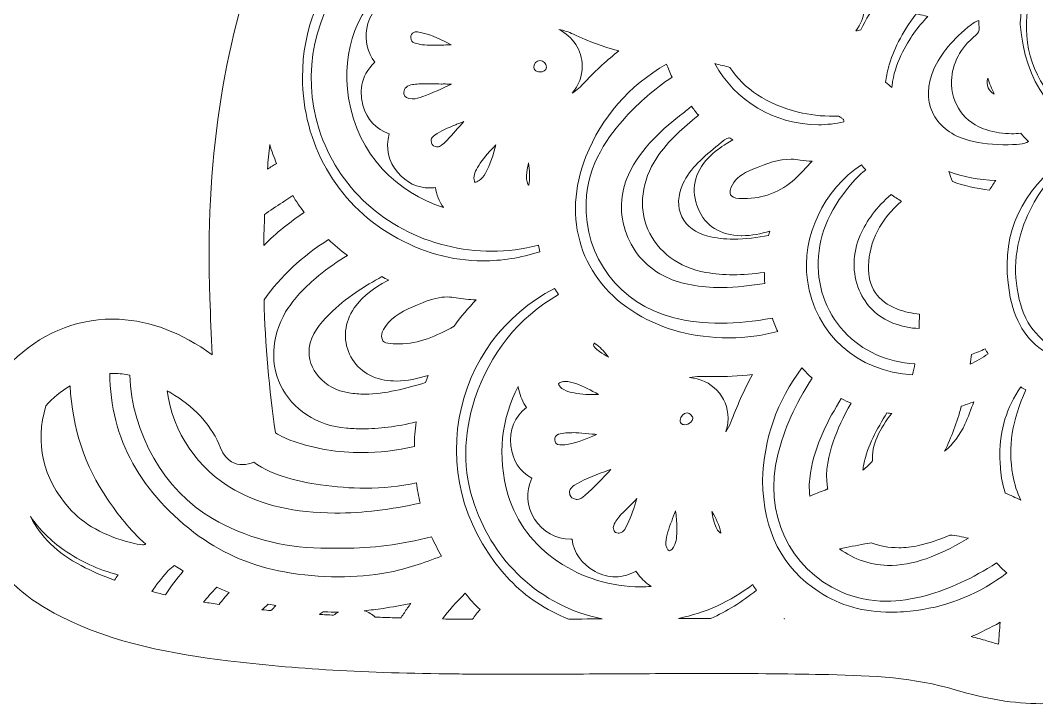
# Model space of a CAD drawing. Extents: x -678 to 5145, y -2063 to -793.
# Drawn here: x 800 to 1618, y -2052 to -1503 of the extents above; entities that cross this region are included whole.
import ezdxf

# ---------------------------------------------------------------- set-up
doc = ezdxf.new("R2010")
doc.units = 0
doc.header["$MEASUREMENT"] = 0
doc.layers.add('Layer 1', color=7, linetype='Continuous')

msp = doc.modelspace()

# ---------------------------------------------------------------- linework, layer by layer
at = {"layer": 'Layer 1', "lineweight": 0}
for points, knots in [([(2230.75, -1447.84), (2207.47, -1415.81), (2187.89, -1380.47), (2168.94, -1346.28), (2168.94, -1346.28), (2163.71, -1336.84), (2163.71, -1336.84), (2135.13, -1285.39), (2098.18, -1250.09), (2050.76, -1228.92), (2014.71, -1212.83), (1976.36, -1201.39), (1936.83, -1194.94), (1935.15, -1194.67), (1934.35, -1194.36), (1934.02, -1194.21), (1933.86, -1193.87), (1933.53, -1192.96), (1933.15, -1190.82), (1926.04, -1152.48), (1915.68, -1111.43), (1901.43, -1065.34), (1873.21, -973.96), (1823.19, -900.34), (1752.79, -846.57), (1731.13, -830.02), (1704.61, -812.19), (1672.13, -805.39), (1667.24, -804.37), (1662.42, -803.86), (1657.77, -803.86), (1630.9, -803.86), (1610.86, -821.26), (1605.47, -849.28), (1601.64, -869.12), (1605.89, -887.45), (1611.75, -904.66), (1584.46, -896.66), (1555.39, -892.56), (1525.18, -892.47), (1525.18, -892.47), (1524.93, -892.47), (1524.93, -892.47), (1491.42, -892.47), (1470.37, -913.57), (1469.96, -947.53), (1469.82, -959.97), (1471.8, -972.25), (1476.07, -985.06), (1489.4, -1025.13), (1512.58, -1061.64), (1546.88, -1096.66), (1604.72, -1155.7), (1669.3, -1206.13), (1738.93, -1246.61), (1730.11, -1254.17), (1720.6, -1263.22), (1711.99, -1273.73), (1694.97, -1251.84), (1673.62, -1232.67), (1648.44, -1216.73), (1594.63, -1182.64), (1532.83, -1163.24), (1459.49, -1157.4), (1442.07, -1156.01), (1425.06, -1155.32), (1408.92, -1155.32), (1347.3, -1155.32), (1292.89, -1165.25), (1242.61, -1185.71), (1124.61, -1233.69), (1041.18, -1319.55), (994.61, -1440.93), (962.8, -1523.86), (949.1, -1617.12), (952.73, -1726.02), (953.22, -1741.18), (953.93, -1755.97), (954.66, -1771.6), (930.01, -1753.82), (905.42, -1744.5), (879.82, -1743.15), (877.94, -1743.04), (876.03, -1743), (874.16, -1743), (813.04, -1743), (760.61, -1794.85), (757.25, -1858.61), (754.36, -1913.68), (779.64, -1955.15), (832.42, -1981.89), (876.2, -2004.08), (923.11, -2012.19), (967.27, -2017.65), (1020.17, -2024.21), (1078.3, -2027.56), (1150.23, -2028.25), (1165.53, -2028.4), (1181.72, -2028.45), (1199.72, -2028.45), (1225.59, -2028.45), (1251.9, -2028.31), (1277.33, -2028.16), (1302.74, -2028.04), (1329.01, -2027.89), (1354.83, -2027.89), (1391.7, -2027.89), (1422.14, -2028.18), (1450.65, -2028.82), (1485.49, -2029.6), (1519.48, -2031.13), (1552.18, -2040.99), (1577.07, -2048.49), (1599.6, -2052.14), (1621.08, -2052.14), (1623.52, -2052.14), (1626, -2052.1), (1628.42, -2052.01), (1650.94, -2051.12), (1668.97, -2042.43), (1679.18, -2027.54), (1689.34, -2012.7), (1690.94, -1992.84), (1683.69, -1971.62), (1679.36, -1958.94), (1672.93, -1947.28), (1664.09, -1936.13), (1667.32, -1934.27), (1670.38, -1932.34), (1673.26, -1930.33), (1677.63, -1938.53), (1682.15, -1946.69), (1686.54, -1954.64), (1691.11, -1962.91), (1695.85, -1971.49), (1700.34, -1979.94), (1708.8, -1995.86), (1721.04, -2008.03), (1736.73, -2016.14), (1774.78, -2035.76), (1814.19, -2045.73), (1853.81, -2045.73), (1865.4, -2045.73), (1877.17, -2044.87), (1888.79, -2043.17), (1899.5, -2041.61), (1910.14, -2039.44), (1920.41, -2037.35), (1934.42, -2034.48), (1948.91, -2031.53), (1963.32, -2030.22), (2005.98, -2026.3), (2033.71, -1995.68), (2035.68, -1950.32), (2037.59, -1906.36), (2013.56, -1873.66), (1971.39, -1862.84), (1956.56, -1859.03), (1941.26, -1857.17), (1924.6, -1857.17), (1914.82, -1857.17), (1904.86, -1857.81), (1894.13, -1859.12), (1893.45, -1859.21), (1892.83, -1859.25), (1892.32, -1859.27), (1892.21, -1858.9), (1892.09, -1858.41), (1891.96, -1857.79), (1890.28, -1849.59), (1889.72, -1841.2), (1889.12, -1832.29), (1888.9, -1828.84), (1888.66, -1825.4), (1888.35, -1821.98), (1888.26, -1820.76), (1888.31, -1820.17), (1888.37, -1819.95), (1888.5, -1819.81), (1888.86, -1819.5), (1889.65, -1819.02), (1912.93, -1805.43), (1931.76, -1785.47), (1947.25, -1757.98), (1964.1, -1728.08), (1979.99, -1695.16), (1998.77, -1651.22), (1999.02, -1650.64), (1999.22, -1650.07), (1999.41, -1649.55), (2012.56, -1647.67), (2024.36, -1643.01), (2035.82, -1638.49), (2042.75, -1635.75), (2049.29, -1633.17), (2055.97, -1631.24), (2067.9, -1627.78), (2080.48, -1626.94), (2093.79, -1626.06), (2096.34, -1625.9), (2098.91, -1625.74), (2101.46, -1625.53), (2120.21, -1624.17), (2147.1, -1619.5), (2165.15, -1595.22), (2165.5, -1595.17), (2165.88, -1595.13), (2166.19, -1595.09), (2166.88, -1595.02), (2167.56, -1594.95), (2168.23, -1594.86), (2186.77, -1592.25), (2202.08, -1583.47), (2213.76, -1568.77), (2226.64, -1552.54), (2235.65, -1534.61), (2240.57, -1515.46), (2247.4, -1488.94), (2244.09, -1466.18), (2230.75, -1447.84)], [0, 0, 0, 0, 1, 1, 1, 2, 2, 2, 3, 3, 3, 4, 4, 4, 5, 5, 5, 6, 6, 6, 7, 7, 7, 8, 8, 8, 9, 9, 9, 10, 10, 10, 11, 11, 11, 12, 12, 12, 13, 13, 13, 14, 14, 14, 15, 15, 15, 16, 16, 16, 17, 17, 17, 18, 18, 18, 19, 19, 19, 20, 20, 20, 21, 21, 21, 22, 22, 22, 23, 23, 23, 24, 24, 24, 25, 25, 25, 26, 26, 26, 27, 27, 27, 28, 28, 28, 29, 29, 29, 30, 30, 30, 31, 31, 31, 32, 32, 32, 33, 33, 33, 34, 34, 34, 35, 35, 35, 36, 36, 36, 37, 37, 37, 38, 38, 38, 39, 39, 39, 40, 40, 40, 41, 41, 41, 42, 42, 42, 43, 43, 43, 44, 44, 44, 45, 45, 45, 46, 46, 46, 47, 47, 47, 48, 48, 48, 49, 49, 49, 50, 50, 50, 51, 51, 51, 52, 52, 52, 53, 53, 53, 54, 54, 54, 55, 55, 55, 56, 56, 56, 57, 57, 57, 58, 58, 58, 59, 59, 59, 60, 60, 60, 61, 61, 61, 62, 62, 62, 63, 63, 63, 64, 64, 64, 65, 65, 65, 66, 66, 66, 67, 67, 67, 68, 68, 68, 69, 69, 69, 70, 70, 70, 71, 71, 71, 72, 72, 72, 73, 73, 73, 73]), ([(1160.94, -1402.55), (1161.25, -1404.34), (1161.58, -1406.23), (1161.99, -1408.16), (1124.96, -1413.04), (1093.57, -1430.11), (1068.59, -1458.97), (1036.62, -1495.92), (1026.18, -1545.07), (1040.63, -1590.45), (1055.44, -1636.92), (1093.61, -1671.84), (1142.74, -1683.9), (1154.98, -1686.91), (1167.31, -1688.44), (1179.36, -1688.44), (1192, -1688.44), (1204.64, -1686.76), (1217.01, -1683.43), (1217.34, -1685.29), (1217.72, -1687.11), (1218.16, -1688.93), (1202.64, -1693.74), (1187.26, -1696.18), (1172.4, -1696.18), (1147.35, -1696.18), (1122.79, -1689.26), (1099.42, -1675.58), (1054.31, -1649.22), (1027.33, -1601.76), (1027.24, -1548.62), (1027.11, -1471.81), (1084.52, -1409.16), (1160.94, -1402.55)], [0, 0, 0, 0, 1, 1, 1, 2, 2, 2, 3, 3, 3, 4, 4, 4, 5, 5, 5, 6, 6, 6, 7, 7, 7, 8, 8, 8, 9, 9, 9, 10, 10, 10, 11, 11, 11, 11]), ([(1708.89, -1608.9), (1697.56, -1608.9), (1685.73, -1606.39), (1673.77, -1601.45), (1630.63, -1583.58), (1607.98, -1552.45), (1604.52, -1506.23), (1604.43, -1505.02), (1604.57, -1503.39), (1604.74, -1501.65), (1604.85, -1500.54), (1604.94, -1499.41), (1605.01, -1498.16), (1605.96, -1476.06), (1611.52, -1457.9), (1621.97, -1442.59), (1636.33, -1421.62), (1653.64, -1409.42), (1674.82, -1405.36), (1675.13, -1406.58), (1675.48, -1407.72), (1675.79, -1408.76), (1675.79, -1408.76), (1686.26, -1405.68), (1686.26, -1405.68), (1686.26, -1405.68), (1675.84, -1408.96), (1675.84, -1408.96), (1676.08, -1409.8), (1676.33, -1410.66), (1676.57, -1411.48), (1675.71, -1411.88), (1674.84, -1412.26), (1674.24, -1412.53), (1653.76, -1421.73), (1637.08, -1436.54), (1624.63, -1456.6), (1607.89, -1483.58), (1604.76, -1514.57), (1616.03, -1541.62), (1627.31, -1568.64), (1651.72, -1588.26), (1683.02, -1595.42), (1691.95, -1597.46), (1700.89, -1598.5), (1709.62, -1598.5), (1723.65, -1598.5), (1737.44, -1595.84), (1750.68, -1590.57), (1751.43, -1592.14), (1752.3, -1593.74), (1753.36, -1595.29), (1739.11, -1604.33), (1724.17, -1608.9), (1708.89, -1608.9)], [0, 0, 0, 0, 1, 1, 1, 2, 2, 2, 3, 3, 3, 4, 4, 4, 5, 5, 5, 6, 6, 6, 7, 7, 7, 8, 8, 8, 9, 9, 9, 10, 10, 10, 11, 11, 11, 12, 12, 12, 13, 13, 13, 14, 14, 14, 15, 15, 15, 16, 16, 16, 17, 17, 17, 18, 18, 18, 18]), ([(1102.84, -1478.7), (1102.99, -1479.92), (1103.24, -1481.12), (1103.55, -1482.23), (1102.33, -1482.49), (1101.07, -1482.87), (1099.82, -1483.4), (1088.78, -1488.17), (1080.94, -1497.9), (1078.87, -1509.45), (1077.16, -1518.96), (1079.56, -1528.67), (1085.37, -1536.4), (1073.04, -1548.2), (1073.18, -1561.66), (1076.1, -1571.79), (1079.21, -1582.63), (1086.21, -1590.12), (1096.98, -1594.16), (1093.95, -1605.68), (1096.27, -1616.08), (1103.95, -1625.21), (1110.84, -1633.4), (1119.47, -1637.54), (1129.64, -1637.54), (1131.1, -1637.54), (1132.59, -1637.47), (1134.12, -1637.29), (1135.12, -1642.6), (1136.98, -1648.31), (1140.52, -1653.37), (1103.94, -1641.18), (1071.49, -1611.47), (1064.37, -1565.38), (1058.26, -1525.96), (1071, -1493.11), (1103.22, -1465.2), (1102.39, -1469.41), (1102.24, -1473.95), (1102.84, -1478.7)], [0, 0, 0, 0, 1, 1, 1, 2, 2, 2, 3, 3, 3, 4, 4, 4, 5, 5, 5, 6, 6, 6, 7, 7, 7, 8, 8, 8, 9, 9, 9, 10, 10, 10, 11, 11, 11, 12, 12, 12, 13, 13, 13, 13]), ([(1464.37, -1469.37), (1465.41, -1469.15), (1466.45, -1468.94), (1467.51, -1468.74), (1475.17, -1475.51), (1483.32, -1481.23), (1491.81, -1485.84), (1485.29, -1494.04), (1480.17, -1502.16), (1476.27, -1510.44), (1474.92, -1510.76), (1473.57, -1511.05), (1472.21, -1511.33), (1476.25, -1506.26), (1478.75, -1499.96), (1478.75, -1493.33), (1478.65, -1482.82), (1473.17, -1474.13), (1464.37, -1469.37)], [0, 0, 0, 0, 1, 1, 1, 2, 2, 2, 3, 3, 3, 4, 4, 4, 5, 5, 5, 6, 6, 6, 6]), ([(1496.07, -1552.55), (1496.62, -1548.56), (1497.44, -1544.48), (1498.55, -1540.4), (1502.23, -1526.83), (1509.1, -1513.53), (1520.68, -1497.52), (1521.19, -1497.63), (1521.7, -1497.76), (1522.21, -1497.87), (1524.82, -1498.47), (1527.44, -1499.07), (1530.1, -1499.65), (1526.17, -1503.8), (1522.34, -1508.21), (1518.92, -1513.17), (1512.36, -1522.64), (1503.41, -1537.32), (1501.39, -1555.45), (1501.34, -1555.92), (1501.28, -1556.4), (1501.24, -1556.87), (1499.55, -1555.41), (1497.84, -1553.98), (1496.07, -1552.55)], [0, 0, 0, 0, 1, 1, 1, 2, 2, 2, 3, 3, 3, 4, 4, 4, 5, 5, 5, 6, 6, 6, 7, 7, 7, 8, 8, 8, 8]), ([(1560.14, -1598.39), (1547.7, -1594.44), (1538.34, -1586.71), (1533.78, -1576.69), (1529.24, -1566.69), (1529.61, -1554.61), (1534.78, -1542.7), (1540.5, -1529.6), (1550.16, -1517.94), (1565.19, -1506.03), (1566.96, -1504.62), (1568.85, -1503.66), (1571.11, -1502.91), (1571.15, -1504.13), (1571.22, -1505.32), (1571.29, -1506.46), (1571.29, -1506.46), (1571.38, -1508.07), (1571.38, -1508.07), (1571.56, -1511.66), (1570.85, -1512.91), (1568.76, -1514.66), (1556.23, -1525.08), (1549.65, -1537.38), (1549.19, -1551.21), (1548.57, -1569.9), (1559.69, -1585.47), (1577.5, -1590.87), (1584.24, -1592.93), (1591, -1593.95), (1597.56, -1593.95), (1600, -1593.95), (1602.44, -1593.82), (1604.85, -1593.53), (1606.8, -1595.82), (1608.91, -1598.06), (1611.21, -1600.27), (1607.25, -1602.31), (1602.75, -1602.71), (1590.55, -1602.84), (1578.67, -1602.63), (1569, -1601.21), (1560.14, -1598.39)], [0, 0, 0, 0, 1, 1, 1, 2, 2, 2, 3, 3, 3, 4, 4, 4, 5, 5, 5, 6, 6, 6, 7, 7, 7, 8, 8, 8, 9, 9, 9, 10, 10, 10, 11, 11, 11, 12, 12, 12, 13, 13, 13, 14, 14, 14, 14]), ([(1114.41, -1516.39), (1114.37, -1514.75), (1114.54, -1513.59), (1117.34, -1512.26), (1117.54, -1512.15), (1117.87, -1512.04), (1118.6, -1512.04), (1119.88, -1512.04), (1121.61, -1512.4), (1123.28, -1512.79), (1131.5, -1514.68), (1139.15, -1518.29), (1146.86, -1522.53), (1146.86, -1522.53), (1145.8, -1522.53), (1145.8, -1522.53), (1143.58, -1522.57), (1141.35, -1522.62), (1139.13, -1522.7), (1136.73, -1522.77), (1134.32, -1522.86), (1131.92, -1522.86), (1125.49, -1522.86), (1121.08, -1522.24), (1117.16, -1520.82), (1115.52, -1520.22), (1114.5, -1519.69), (1114.41, -1516.39)], [0, 0, 0, 0, 1, 1, 1, 2, 2, 2, 3, 3, 3, 4, 4, 4, 5, 5, 5, 6, 6, 6, 7, 7, 7, 8, 8, 8, 9, 9, 9, 9]), ([(1233.48, -1510.14), (1237.43, -1510.89), (1241.3, -1512.15), (1245.07, -1513.91), (1257.71, -1519.87), (1269.83, -1524.35), (1281.7, -1527.43), (1272.5, -1534.37), (1263.5, -1542.61), (1254.5, -1552.3), (1251.13, -1555.92), (1247.73, -1558.95), (1244.23, -1561.41), (1249.38, -1555.23), (1252.28, -1547.44), (1252.21, -1539.58), (1252.12, -1526.74), (1244.48, -1515.63), (1233.48, -1510.14)], [0, 0, 0, 0, 1, 1, 1, 2, 2, 2, 3, 3, 3, 4, 4, 4, 5, 5, 5, 6, 6, 6, 6]), ([(1223.42, -1540.44), (1223.41, -1543.3), (1220.67, -1544.3), (1218.18, -1544.3), (1216.59, -1544.28), (1215.06, -1543.65), (1214.06, -1542.61), (1213.73, -1542.24), (1213.15, -1541.51), (1213.17, -1540.68), (1213.26, -1537.51), (1215.34, -1535.21), (1218.09, -1535.21), (1218.09, -1535.21), (1218.2, -1535.21), (1218.2, -1535.21), (1221.33, -1535.27), (1223.44, -1537.38), (1223.42, -1540.44)], [0, 0, 0, 0, 1, 1, 1, 2, 2, 2, 3, 3, 3, 4, 4, 4, 5, 5, 5, 6, 6, 6, 6]), ([(1370.81, -1758.05), (1370.81, -1758.05), (1370.04, -1758.05), (1370.04, -1758.05), (1341.68, -1757.89), (1317.48, -1751.56), (1296.1, -1738.74), (1251.33, -1711.9), (1235.28, -1662.24), (1255.2, -1612.25), (1267.82, -1580.57), (1289.61, -1555.58), (1320, -1537.91), (1321.18, -1541.46), (1322.69, -1544.96), (1324.55, -1548.4), (1310.36, -1558.06), (1297.84, -1568.84), (1287.26, -1580.46), (1274.09, -1594.95), (1256.47, -1617.83), (1255.31, -1649.18), (1253.68, -1692.99), (1282.38, -1731.03), (1325.08, -1741.71), (1337.38, -1744.79), (1350.44, -1746.35), (1363.9, -1746.35), (1376.85, -1746.35), (1390.34, -1744.97), (1405.13, -1742.15), (1406.2, -1745.88), (1407.71, -1749.47), (1409.41, -1752.89), (1396.66, -1756.32), (1383.7, -1758.05), (1370.81, -1758.05)], [0, 0, 0, 0, 1, 1, 1, 2, 2, 2, 3, 3, 3, 4, 4, 4, 5, 5, 5, 6, 6, 6, 7, 7, 7, 8, 8, 8, 9, 9, 9, 10, 10, 10, 11, 11, 11, 12, 12, 12, 12]), ([(1455.15, -1579.9), (1456.16, -1579.9), (1457.16, -1579.88), (1458.18, -1579.86), (1458.18, -1579.86), (1458.61, -1579.86), (1458.61, -1579.86), (1459.29, -1580.32), (1459.94, -1580.79), (1460.6, -1581.27), (1461.22, -1581.7), (1461.82, -1582.14), (1462.42, -1582.58), (1462.48, -1583.21), (1462.55, -1583.85), (1462.66, -1584.51), (1455.86, -1585.97), (1448.96, -1586.71), (1442.09, -1586.71), (1406.91, -1586.71), (1374.98, -1567.24), (1358.87, -1537.62), (1363.01, -1538.56), (1367.05, -1539.57), (1371.02, -1540.6), (1382.23, -1558.07), (1400.66, -1570.15), (1425.91, -1576.53), (1435, -1578.82), (1444.3, -1579.9), (1455.15, -1579.9)], [0, 0, 0, 0, 1, 1, 1, 2, 2, 2, 3, 3, 3, 4, 4, 4, 5, 5, 5, 6, 6, 6, 7, 7, 7, 8, 8, 8, 9, 9, 9, 10, 10, 10, 10]), ([(1578.29, -1549.17), (1579.82, -1553.65), (1581.58, -1558), (1583.59, -1562.19), (1581.35, -1560.86), (1579.69, -1559.06), (1578.74, -1556.96), (1577.69, -1554.61), (1577.54, -1551.95), (1578.29, -1549.17)], [0, 0, 0, 0, 1, 1, 1, 2, 2, 2, 3, 3, 3, 3]), ([(1114.47, -1554.72), (1117.47, -1554.05), (1120.86, -1553.74), (1125.47, -1553.74), (1127.56, -1553.74), (1129.66, -1553.81), (1131.77, -1553.87), (1134.1, -1553.92), (1136.44, -1553.98), (1138.77, -1553.98), (1139.92, -1553.98), (1141.06, -1553.98), (1142.19, -1553.94), (1143.78, -1554.03), (1145.36, -1554.12), (1146.97, -1554.21), (1139.28, -1557.82), (1131.75, -1561.19), (1123.97, -1564.12), (1120.95, -1565.25), (1118.51, -1565.84), (1116.23, -1565.94), (1115.98, -1565.96), (1115.7, -1565.96), (1115.45, -1565.96), (1111.48, -1565.96), (1109.24, -1564.61), (1108.84, -1561.96), (1108.27, -1558.38), (1110.44, -1555.62), (1114.47, -1554.72)], [0, 0, 0, 0, 1, 1, 1, 2, 2, 2, 3, 3, 3, 4, 4, 4, 5, 5, 5, 6, 6, 6, 7, 7, 7, 8, 8, 8, 9, 9, 9, 10, 10, 10, 10]), ([(1344.92, -1579.81), (1333.99, -1588.43), (1321.53, -1599.14), (1312.13, -1613.35), (1299.88, -1631.8), (1297.32, -1652.77), (1305.08, -1670.88), (1312.82, -1688.97), (1329.78, -1701.58), (1351.59, -1705.46), (1358.65, -1706.71), (1365.89, -1707.31), (1373.67, -1707.31), (1381.3, -1707.31), (1389.52, -1706.71), (1398.7, -1705.46), (1398.72, -1708.28), (1398.79, -1711.25), (1399.02, -1714.29), (1388.22, -1715.99), (1376.22, -1717.57), (1364.48, -1717.59), (1346.32, -1717.55), (1332.17, -1714.95), (1319.96, -1709.35), (1304.95, -1702.47), (1293.47, -1690.06), (1287.68, -1674.39), (1281.9, -1658.78), (1282.5, -1641.95), (1289.41, -1627.01), (1299.54, -1605.04), (1317.39, -1589.57), (1333.51, -1577.33), (1334.95, -1576.24), (1336.3, -1575.07), (1337.59, -1573.96), (1338.32, -1573.34), (1339.27, -1572.52), (1340.18, -1571.79), (1341.53, -1573.91), (1343.21, -1576.47), (1345.56, -1578.68), (1345.68, -1578.81), (1345.83, -1578.92), (1345.96, -1579.04), (1345.61, -1579.3), (1345.26, -1579.55), (1344.92, -1579.81)], [0, 0, 0, 0, 1, 1, 1, 2, 2, 2, 3, 3, 3, 4, 4, 4, 5, 5, 5, 6, 6, 6, 7, 7, 7, 8, 8, 8, 9, 9, 9, 10, 10, 10, 11, 11, 11, 12, 12, 12, 13, 13, 13, 14, 14, 14, 15, 15, 15, 16, 16, 16, 16]), ([(1135.78, -1604.49), (1135.27, -1604.49), (1134.69, -1604.38), (1134.05, -1604.2), (1131.72, -1603.51), (1130.68, -1602.63), (1130.72, -1599.19), (1130.72, -1598.99), (1130.72, -1598.81), (1130.7, -1598.63), (1130.66, -1597.68), (1132.23, -1596.17), (1133.7, -1595.06), (1138.4, -1591.52), (1144.25, -1589.17), (1150.43, -1586.69), (1150.43, -1586.69), (1155.14, -1584.8), (1156.93, -1584.09), (1152.59, -1589.17), (1148.13, -1594.29), (1143.61, -1599.14), (1140.17, -1602.84), (1137.75, -1604.49), (1135.78, -1604.49)], [0, 0, 0, 0, 1, 1, 1, 2, 2, 2, 3, 3, 3, 4, 4, 4, 5, 5, 5, 6, 6, 6, 7, 7, 7, 8, 8, 8, 8]), ([(1361.75, -1602.82), (1361.75, -1602.82), (1364.25, -1600.76), (1364.25, -1600.76), (1368, -1597.66), (1369.59, -1597.32), (1370.1, -1597.32), (1370.37, -1597.32), (1371.37, -1597.44), (1373.43, -1598.94), (1371.55, -1599.92), (1369.69, -1600.96), (1367.85, -1602.12), (1363.79, -1604.69), (1358.49, -1608.3), (1353.7, -1613.29), (1342.28, -1625.19), (1339.33, -1639.65), (1345.36, -1654.01), (1351.24, -1668.02), (1363.52, -1675.8), (1379.97, -1675.91), (1379.97, -1675.91), (1380.44, -1675.91), (1380.44, -1675.91), (1388.59, -1675.91), (1396.15, -1674.38), (1403.11, -1672.21), (1402.74, -1673.41), (1402.4, -1674.63), (1402.09, -1675.83), (1393.34, -1677.31), (1383.5, -1678.66), (1373.81, -1678.66), (1366.4, -1678.66), (1359.67, -1677.89), (1353.28, -1676.33), (1343.48, -1673.94), (1336.05, -1668.38), (1332.33, -1660.69), (1328.58, -1652.9), (1328.89, -1643.48), (1333.19, -1634.17), (1339.09, -1621.44), (1350.09, -1612.38), (1361.75, -1602.82)], [0, 0, 0, 0, 1, 1, 1, 2, 2, 2, 3, 3, 3, 4, 4, 4, 5, 5, 5, 6, 6, 6, 7, 7, 7, 8, 8, 8, 9, 9, 9, 10, 10, 10, 11, 11, 11, 12, 12, 12, 13, 13, 13, 14, 14, 14, 15, 15, 15, 15]), ([(1000.97, -1602.71), (1002.46, -1607.95), (1004.3, -1613), (1006.45, -1617.79), (1003.96, -1619.32), (1001.48, -1620.85), (999.04, -1622.42), (999.6, -1615.82), (1000.24, -1609.25), (1000.97, -1602.71)], [0, 0, 0, 0, 1, 1, 1, 2, 2, 2, 3, 3, 3, 3]), ([(1170.12, -1617.74), (1173.76, -1612.45), (1178.12, -1607.68), (1182.84, -1602.98), (1180.8, -1610.96), (1178.28, -1618.56), (1174.44, -1625.55), (1172.91, -1628.36), (1171.23, -1630.31), (1169.34, -1631.53), (1167.77, -1632.51), (1166.64, -1632.88), (1166.09, -1632.88), (1166.02, -1632.88), (1165.91, -1632.88), (1165.77, -1632.84), (1165.71, -1632.77), (1165.27, -1632.07), (1165.02, -1629.45), (1165.29, -1625.97), (1166.8, -1622.53), (1170.12, -1617.74)], [0, 0, 0, 0, 1, 1, 1, 2, 2, 2, 3, 3, 3, 4, 4, 4, 5, 5, 5, 6, 6, 6, 7, 7, 7, 7]), ([(1209.89, -1626.08), (1209.87, -1626.76), (1209.87, -1627.39), (1209.85, -1628.03), (1209.8, -1631.02), (1209.76, -1633.19), (1209.32, -1634.68), (1209.25, -1634.95), (1209.16, -1635.19), (1209.09, -1635.39), (1208.94, -1635.21), (1208.76, -1634.92), (1208.52, -1634.5), (1207.32, -1632.24), (1207.07, -1629.32), (1207.67, -1624.77), (1207.99, -1622.29), (1208.47, -1619.83), (1209.03, -1617.39), (1209.45, -1620.36), (1209.76, -1623.26), (1209.89, -1626.08)], [0, 0, 0, 0, 1, 1, 1, 2, 2, 2, 3, 3, 3, 4, 4, 4, 5, 5, 5, 6, 6, 6, 7, 7, 7, 7]), ([(1382.25, -1646.1), (1380.9, -1646.1), (1379.51, -1646.07), (1378.15, -1645.97), (1374.83, -1645.77), (1372.35, -1644.74), (1371.52, -1643.19), (1370.55, -1641.42), (1371.12, -1638.25), (1373.01, -1634.92), (1375.89, -1629.82), (1380.81, -1626.06), (1389.44, -1622.42), (1400.72, -1617.66), (1410.27, -1614.49), (1420.3, -1614.49), (1422.73, -1614.49), (1425.17, -1614.7), (1427.55, -1615.08), (1430.58, -1615.57), (1433.75, -1615.88), (1437.12, -1616.04), (1432.42, -1621.14), (1427.95, -1625.95), (1423.2, -1630.36), (1412.09, -1640.66), (1397.93, -1646.1), (1382.25, -1646.1)], [0, 0, 0, 0, 1, 1, 1, 2, 2, 2, 3, 3, 3, 4, 4, 4, 5, 5, 5, 6, 6, 6, 7, 7, 7, 8, 8, 8, 9, 9, 9, 9]), ([(1476.89, -1618.99), (1477.94, -1620.52), (1479.11, -1621.84), (1480.24, -1623), (1478.65, -1624.22), (1476.91, -1625.59), (1475.3, -1627.23), (1454.84, -1648.02), (1444.04, -1669.38), (1442.24, -1692.5), (1440.47, -1715.24), (1447.76, -1736.7), (1462.77, -1752.93), (1477.34, -1768.69), (1497.44, -1777.8), (1519.72, -1778.85), (1519.17, -1781.82), (1518.59, -1784.76), (1517.95, -1787.69), (1473.35, -1785.27), (1439.63, -1755.3), (1433.26, -1711.63), (1428.21, -1677.13), (1446.77, -1638.34), (1476.89, -1618.99)], [0, 0, 0, 0, 1, 1, 1, 2, 2, 2, 3, 3, 3, 4, 4, 4, 5, 5, 5, 6, 6, 6, 7, 7, 7, 8, 8, 8, 8]), ([(1549.98, -1632.38), (1549.01, -1629.69), (1548.01, -1627.01), (1546.95, -1624.31), (1558.5, -1628.7), (1570.95, -1631.05), (1584.72, -1631.47), (1583.08, -1633.97), (1581.4, -1636.54), (1579.78, -1639.27), (1568.85, -1637.94), (1559.03, -1635.68), (1549.98, -1632.38)], [0, 0, 0, 0, 1, 1, 1, 2, 2, 2, 3, 3, 3, 4, 4, 4, 4]), ([(1672.13, -1782.1), (1654.51, -1782.1), (1638.31, -1777.85), (1625.29, -1769.82), (1609.07, -1759.85), (1599.4, -1744.08), (1595.7, -1721.6), (1588.76, -1679.5), (1601.48, -1645.87), (1634.58, -1618.81), (1635.31, -1619.34), (1636.07, -1619.85), (1636.82, -1620.32), (1624.36, -1634.02), (1615.27, -1647.89), (1609.15, -1662.5), (1599.66, -1685.16), (1598.2, -1708.35), (1604.85, -1731.43), (1610.68, -1751.71), (1624.36, -1765.41), (1644.44, -1771.09), (1654.13, -1773.83), (1663.86, -1775.23), (1673.36, -1775.23), (1697.01, -1775.23), (1720.38, -1766.61), (1742.83, -1749.6), (1744.76, -1748.14), (1746.65, -1746.63), (1748.53, -1745.1), (1749.26, -1746.63), (1750.01, -1748.14), (1750.74, -1749.62), (1750.74, -1749.63), (1750.75, -1749.63), (1750.75, -1749.65), (1732.44, -1769.53), (1702.37, -1782.1), (1672.13, -1782.1)], [0, 0, 0, 0, 1, 1, 1, 2, 2, 2, 3, 3, 3, 4, 4, 4, 5, 5, 5, 6, 6, 6, 7, 7, 7, 8, 8, 8, 9, 9, 9, 10, 10, 10, 11, 11, 11, 12, 12, 12, 13, 13, 13, 13]), ([(1500.53, -1642.77), (1503.16, -1644.64), (1505.94, -1646.48), (1508.95, -1648.29), (1492.06, -1662.83), (1483.14, -1680.26), (1482.41, -1700.14), (1481.79, -1717.06), (1489.62, -1728.76), (1505.69, -1734.88), (1511.52, -1737.1), (1517.48, -1738.48), (1523.45, -1739.03), (1523.4, -1742.89), (1523.27, -1746.74), (1523.05, -1750.54), (1515.87, -1750.31), (1509, -1748.87), (1502.1, -1746.19), (1489.73, -1741.36), (1480.09, -1731.96), (1474.96, -1719.7), (1469.18, -1705.95), (1469.49, -1690.24), (1475.81, -1675.52), (1480.82, -1663.83), (1488.95, -1653.08), (1500.53, -1642.77)], [0, 0, 0, 0, 1, 1, 1, 2, 2, 2, 3, 3, 3, 4, 4, 4, 5, 5, 5, 6, 6, 6, 7, 7, 7, 8, 8, 8, 9, 9, 9, 9]), ([(996.8, -1658.91), (997.29, -1658.55), (997.78, -1658.18), (998.27, -1657.83), (1002.94, -1654.41), (1007.82, -1651.26), (1012.97, -1647.92), (1015.09, -1646.56), (1017.26, -1645.15), (1019.42, -1643.72), (1022.06, -1648.23), (1025.14, -1652.75), (1028.71, -1657.32), (1017.04, -1664.83), (1006.22, -1673.59), (996.07, -1683.79), (996.21, -1675.51), (996.45, -1667.2), (996.8, -1658.91)], [0, 0, 0, 0, 1, 1, 1, 2, 2, 2, 3, 3, 3, 4, 4, 4, 5, 5, 5, 6, 6, 6, 6]), ([(1009.62, -1796.03), (1018.95, -1815.67), (1038.73, -1828.61), (1062.51, -1830.65), (1066.66, -1831.01), (1070.91, -1831.18), (1075.17, -1831.18), (1088.81, -1831.18), (1102.84, -1829.43), (1118.69, -1825.69), (1117.71, -1832.29), (1117.22, -1838.9), (1117.2, -1845.46), (1102.91, -1848.7), (1088.72, -1850.34), (1074.95, -1850.34), (1056.1, -1850.34), (1037.5, -1847.24), (1019.7, -1841.16), (1014.69, -1839.45), (1009.91, -1837.17), (1005.49, -1834.35), (1000.37, -1799.66), (997.29, -1763.77), (996.29, -1727.52), (1009.71, -1708.48), (1027.15, -1692.19), (1048.19, -1679.06), (1052.65, -1683.32), (1057.61, -1687.49), (1063.35, -1691.79), (1055.29, -1696.8), (1047.61, -1701.99), (1040.3, -1708.02), (1029.44, -1716.99), (1021.97, -1724.86), (1016.07, -1733.53), (1002.74, -1753.13), (1000.33, -1776.5), (1009.62, -1796.03)], [0, 0, 0, 0, 1, 1, 1, 2, 2, 2, 3, 3, 3, 4, 4, 4, 5, 5, 5, 6, 6, 6, 7, 7, 7, 8, 8, 8, 9, 9, 9, 10, 10, 10, 11, 11, 11, 12, 12, 12, 13, 13, 13, 13]), ([(1077.39, -1803.28), (1072.95, -1803.28), (1068.74, -1802.96), (1064.53, -1802.3), (1044.75, -1799.19), (1030.77, -1783.3), (1032.7, -1766.14), (1033.94, -1755.17), (1041.21, -1746.59), (1048.86, -1738.98), (1062.11, -1725.79), (1078.18, -1716), (1090.98, -1708.86), (1092.8, -1709.77), (1094.64, -1710.67), (1096.54, -1711.52), (1096.14, -1711.72), (1095.74, -1711.94), (1095.34, -1712.14), (1084.44, -1717.9), (1076.52, -1724.2), (1070.41, -1731.96), (1061.76, -1742.95), (1059.43, -1756.81), (1064.17, -1769.05), (1068.83, -1781.13), (1079.72, -1789.71), (1093.26, -1791.99), (1096.36, -1792.5), (1099.56, -1792.77), (1102.77, -1792.77), (1111.71, -1792.77), (1120.06, -1790.82), (1128.33, -1788.24), (1127.56, -1790.17), (1126.83, -1792.12), (1126.14, -1794.07), (1110.26, -1798.73), (1093.86, -1803.28), (1077.39, -1803.28)], [0, 0, 0, 0, 1, 1, 1, 2, 2, 2, 3, 3, 3, 4, 4, 4, 5, 5, 5, 6, 6, 6, 7, 7, 7, 8, 8, 8, 9, 9, 9, 10, 10, 10, 11, 11, 11, 12, 12, 12, 13, 13, 13, 13]), ([(1241.37, -1984.17), (1222.97, -1976.99), (1206.97, -1966.35), (1193.84, -1952.52), (1159.74, -1916.65), (1144.98, -1869.2), (1153.3, -1822.29), (1161.32, -1777.2), (1189.19, -1739.45), (1229.98, -1718.28), (1230.89, -1719.9), (1231.95, -1721.52), (1233.15, -1723.18), (1200.63, -1742.22), (1178.04, -1770.36), (1165.97, -1806.91), (1156.18, -1836.51), (1156.06, -1865.28), (1165.6, -1892.42), (1173.71, -1915.45), (1186.24, -1934.94), (1202.86, -1950.34), (1221.49, -1967.63), (1243.41, -1978.87), (1268.24, -1983.95), (1265.56, -1983.97), (1247.69, -1984.11), (1241.37, -1984.17)], [0, 0, 0, 0, 1, 1, 1, 2, 2, 2, 3, 3, 3, 4, 4, 4, 5, 5, 5, 6, 6, 6, 7, 7, 7, 8, 8, 8, 9, 9, 9, 9]), ([(1105.14, -1762.99), (1104.5, -1762.99), (1103.86, -1762.99), (1103.22, -1762.95), (1094.33, -1762.64), (1092.44, -1761.69), (1091.57, -1759.69), (1090.76, -1757.89), (1089.11, -1754.1), (1096.14, -1746.06), (1102.95, -1738.28), (1113.1, -1734.15), (1123.85, -1729.78), (1131.64, -1726.61), (1137.78, -1725.2), (1143.76, -1725.2), (1146.15, -1725.2), (1148.44, -1725.42), (1150.81, -1725.88), (1155.89, -1726.88), (1161.19, -1727.39), (1166.95, -1727.44), (1160.54, -1733.98), (1154.56, -1741.11), (1149.1, -1748.76), (1134.89, -1756.34), (1120.8, -1762.99), (1105.14, -1762.99)], [0, 0, 0, 0, 1, 1, 1, 2, 2, 2, 3, 3, 3, 4, 4, 4, 5, 5, 5, 6, 6, 6, 7, 7, 7, 8, 8, 8, 9, 9, 9, 9]), ([(1261.37, -1763.61), (1261.46, -1762.91), (1261.61, -1762.5), (1261.75, -1762.22), (1262.01, -1762.35), (1262.32, -1762.53), (1262.72, -1762.77), (1266.38, -1765.06), (1269.5, -1768.71), (1272.32, -1772.31), (1272.69, -1772.77), (1273.03, -1773.23), (1273.38, -1773.68), (1270.94, -1772.19), (1268.53, -1770.66), (1266.16, -1769.05), (1262.39, -1766.5), (1261.57, -1764.95), (1261.37, -1763.61)], [0, 0, 0, 0, 1, 1, 1, 2, 2, 2, 3, 3, 3, 4, 4, 4, 5, 5, 5, 6, 6, 6, 6]), ([(1564.1, -1779.24), (1564.5, -1776.63), (1564.86, -1774.03), (1565.21, -1771.42), (1568.94, -1770.07), (1572.62, -1768.54), (1576.23, -1766.85), (1577.03, -1768.25), (1577.85, -1769.58), (1578.63, -1770.84), (1573.97, -1774.1), (1569.11, -1776.91), (1564.1, -1779.24)], [0, 0, 0, 0, 1, 1, 1, 2, 2, 2, 3, 3, 3, 4, 4, 4, 4]), ([(1095.97, -1946.62), (1082.89, -1948.99), (1069.43, -1950.19), (1055.95, -1950.19), (1041.81, -1950.19), (1027.26, -1948.88), (1012.72, -1946.26), (987.27, -1941.67), (964.24, -1932.03), (944.26, -1917.62), (897.38, -1883.79), (872.61, -1838.72), (872.24, -1786.82), (873.5, -1786.74), (874.78, -1786.69), (876.03, -1786.69), (880.11, -1786.69), (884.25, -1787.14), (888.47, -1788.04), (889.68, -1834.53), (916.11, -1881), (954.9, -1903.37), (981.11, -1918.49), (1010.42, -1926.49), (1042, -1927.15), (1043.63, -1927.18), (1045.27, -1927.18), (1046.91, -1927.18), (1048.28, -1927.18), (1053.58, -1927.16), (1054.87, -1927.16), (1056.55, -1927.18), (1058.25, -1927.2), (1059.92, -1927.2), (1083.04, -1927.2), (1106.36, -1924.21), (1131.1, -1918.09), (1133.52, -1923.43), (1136.27, -1928.51), (1139, -1933.47), (1124.58, -1938.99), (1110.64, -1943.96), (1095.97, -1946.62)], [0, 0, 0, 0, 1, 1, 1, 2, 2, 2, 3, 3, 3, 4, 4, 4, 5, 5, 5, 6, 6, 6, 7, 7, 7, 8, 8, 8, 9, 9, 9, 10, 10, 10, 11, 11, 11, 12, 12, 12, 13, 13, 13, 14, 14, 14, 14]), ([(1338.38, -1790), (1341.24, -1789.4), (1344.1, -1789.06), (1346.94, -1789.06), (1346.94, -1789.06), (1347.72, -1789.07), (1347.72, -1789.07), (1351.22, -1789.13), (1354.74, -1789.18), (1358.24, -1789.18), (1367.2, -1789.18), (1377.8, -1788.93), (1389.13, -1787.6), (1382.01, -1800.3), (1376.58, -1813.34), (1371.73, -1825.93), (1370.7, -1828.63), (1369.33, -1831.19), (1367.67, -1833.65), (1368.86, -1830.1), (1369.51, -1826.37), (1369.51, -1822.6), (1369.44, -1805.12), (1355.94, -1791.22), (1338.38, -1790)], [0, 0, 0, 0, 1, 1, 1, 2, 2, 2, 3, 3, 3, 4, 4, 4, 5, 5, 5, 6, 6, 6, 7, 7, 7, 8, 8, 8, 8]), ([(1521.12, -1977.17), (1514.01, -1978.16), (1507.11, -1978.63), (1500.55, -1978.63), (1478.6, -1978.63), (1459.71, -1973.31), (1442.8, -1962.36), (1412.89, -1942.98), (1397.97, -1913.74), (1397.22, -1872.97), (1398.22, -1839.1), (1408.88, -1808.6), (1428.94, -1782.21), (1431.56, -1785.19), (1434.29, -1787.91), (1437.12, -1790.35), (1423.55, -1811.5), (1414.51, -1831.67), (1409.54, -1851.94), (1397.93, -1899.22), (1418.46, -1943.56), (1460.58, -1962.29), (1471.79, -1967.26), (1483.9, -1969.79), (1496.6, -1969.79), (1506.76, -1969.79), (1517.35, -1968.25), (1528.97, -1965.08), (1547.33, -1960.05), (1565.86, -1951.49), (1585.5, -1938.91), (1587.96, -1941.83), (1590.66, -1944.58), (1593.57, -1947.09), (1572.33, -1963.4), (1547.99, -1973.51), (1521.12, -1977.17)], [0, 0, 0, 0, 1, 1, 1, 2, 2, 2, 3, 3, 3, 4, 4, 4, 5, 5, 5, 6, 6, 6, 7, 7, 7, 8, 8, 8, 9, 9, 9, 10, 10, 10, 11, 11, 11, 12, 12, 12, 12]), ([(898.57, -1924.34), (896.11, -1924.34), (892.92, -1923.59), (889.29, -1922.7), (867.85, -1917.36), (851.13, -1908.02), (839.6, -1894.92), (818.25, -1870.65), (811.94, -1842.98), (820.85, -1812.61), (826.43, -1806.34), (833, -1800.95), (840.36, -1796.73), (842.2, -1830.9), (852.11, -1860.82), (870.49, -1887.85), (878.46, -1899.55), (888.24, -1912.74), (901.3, -1923.79), (900.39, -1924.29), (899.53, -1924.34), (898.57, -1924.34)], [0, 0, 0, 0, 1, 1, 1, 2, 2, 2, 3, 3, 3, 4, 4, 4, 5, 5, 5, 6, 6, 6, 7, 7, 7, 7]), ([(1299.32, -1958.21), (1275.4, -1958.21), (1252.34, -1951.14), (1232.62, -1937.79), (1212.71, -1924.3), (1199.3, -1906.49), (1192.78, -1884.84), (1183.05, -1852.56), (1187.72, -1822.21), (1200.69, -1797.25), (1200.83, -1798.09), (1201, -1798.95), (1201.2, -1799.8), (1202.4, -1804.92), (1204.44, -1809.68), (1207.28, -1814.05), (1197.81, -1821.32), (1193.42, -1831.98), (1194.79, -1844.86), (1196.01, -1856.37), (1201.86, -1865.33), (1211.55, -1870.91), (1206.68, -1882), (1207.45, -1893.61), (1213.93, -1903.72), (1220.6, -1914.12), (1230.91, -1919.86), (1242.97, -1919.86), (1243.34, -1919.86), (1243.72, -1919.86), (1244.1, -1919.84), (1245.2, -1930.79), (1251.66, -1940.01), (1262.59, -1945.84), (1267.95, -1948.68), (1273.47, -1950.14), (1278.99, -1950.14), (1284.69, -1950.14), (1290.21, -1948.57), (1295.26, -1945.58), (1295.99, -1946.62), (1296.73, -1947.59), (1297.46, -1948.5), (1300.52, -1952.36), (1303.95, -1955.51), (1307.61, -1957.92), (1304.86, -1958.12), (1302.09, -1958.21), (1299.32, -1958.21)], [0, 0, 0, 0, 1, 1, 1, 2, 2, 2, 3, 3, 3, 4, 4, 4, 5, 5, 5, 6, 6, 6, 7, 7, 7, 8, 8, 8, 9, 9, 9, 10, 10, 10, 11, 11, 11, 12, 12, 12, 13, 13, 13, 14, 14, 14, 15, 15, 15, 16, 16, 16, 16]), ([(1235.78, -1793.5), (1236.69, -1793.23), (1237.63, -1793.1), (1238.65, -1793.1), (1241.31, -1793.1), (1244.34, -1793.99), (1246.94, -1794.85), (1253.34, -1796.96), (1259.35, -1800.08), (1265.36, -1803.61), (1263.96, -1803.65), (1262.43, -1803.69), (1260.9, -1803.69), (1252.83, -1803.69), (1246.85, -1802.94), (1241.53, -1801.32), (1238.18, -1800.28), (1236.07, -1799.17), (1234.67, -1797.69), (1233.24, -1796.22), (1233.04, -1795.21), (1233.06, -1795.05), (1233.13, -1794.87), (1233.81, -1794.1), (1235.78, -1793.5)], [0, 0, 0, 0, 1, 1, 1, 2, 2, 2, 3, 3, 3, 4, 4, 4, 5, 5, 5, 6, 6, 6, 7, 7, 7, 8, 8, 8, 8]), ([(1598.47, -1868.34), (1599.77, -1875.48), (1601.92, -1882.26), (1604.85, -1888.58), (1600.79, -1886.45), (1596.65, -1884.54), (1592.46, -1882.8), (1590.44, -1876.54), (1589.13, -1870.05), (1588.6, -1863.49), (1588.4, -1860.93), (1588.27, -1858.34), (1588.12, -1855.61), (1588.07, -1854.42), (1588.01, -1853.24), (1587.94, -1852.05), (1588.03, -1832.03), (1593.57, -1814.11), (1604.85, -1797.44), (1606.21, -1798.35), (1607.62, -1799.19), (1609.02, -1799.93), (1597.94, -1823.67), (1594.5, -1846.11), (1598.47, -1868.34)], [0, 0, 0, 0, 1, 1, 1, 2, 2, 2, 3, 3, 3, 4, 4, 4, 5, 5, 5, 6, 6, 6, 7, 7, 7, 8, 8, 8, 8]), ([(924.62, -1804.29), (942.31, -1815.31), (954.62, -1829.46), (961.24, -1846.39), (965.85, -1858.23), (974.23, -1860), (978.8, -1860), (982.42, -1860), (985.5, -1858.98), (988.02, -1858.1), (1004.76, -1869.52), (1023.61, -1873.55), (1041.61, -1876.16), (1054.29, -1877.98), (1066.06, -1878.87), (1077.63, -1878.87), (1092.04, -1878.87), (1105.56, -1877.48), (1118.82, -1874.64), (1119.55, -1880.2), (1120.59, -1885.61), (1121.9, -1890.84), (1098.47, -1896.19), (1075.99, -1898.84), (1053.38, -1898.93), (1020.7, -1898.71), (995.12, -1892.86), (972.9, -1880.49), (942.91, -1863.8), (923.03, -1834.15), (918.37, -1800.52), (920.37, -1801.68), (922.45, -1802.92), (924.62, -1804.29)], [0, 0, 0, 0, 1, 1, 1, 2, 2, 2, 3, 3, 3, 4, 4, 4, 5, 5, 5, 6, 6, 6, 7, 7, 7, 8, 8, 8, 9, 9, 9, 10, 10, 10, 11, 11, 11, 11]), ([(1449.41, -1878.41), (1449.47, -1878.8), (1449.54, -1879.18), (1449.6, -1879.58), (1449.4, -1879.65), (1449.2, -1879.73), (1448.98, -1879.82), (1444.93, -1881.37), (1440.76, -1882.95), (1436.63, -1884.77), (1436.19, -1884.97), (1435.73, -1885.15), (1435.28, -1885.34), (1434.55, -1879.18), (1434.7, -1872.84), (1435.75, -1866.52), (1439.6, -1843.58), (1450.07, -1823.65), (1460.56, -1806.8), (1463.19, -1808.22), (1465.85, -1809.5), (1468.53, -1810.63), (1462.11, -1821.52), (1457.45, -1831.54), (1454.08, -1841.71), (1450.58, -1852.14), (1447.32, -1864.68), (1449.41, -1878.41)], [0, 0, 0, 0, 1, 1, 1, 2, 2, 2, 3, 3, 3, 4, 4, 4, 5, 5, 5, 6, 6, 6, 7, 7, 7, 8, 8, 8, 9, 9, 9, 9]), ([(1559.96, -1827.57), (1556.1, -1836.08), (1550.56, -1843.36), (1543.58, -1849.25), (1549.14, -1838.04), (1553.62, -1826.02), (1556.99, -1813.25), (1557.01, -1813.16), (1557.03, -1813.07), (1557.06, -1812.98), (1560.42, -1811.9), (1563.77, -1810.72), (1567.12, -1809.44), (1564.79, -1815.8), (1562.56, -1821.81), (1559.96, -1827.57)], [0, 0, 0, 0, 1, 1, 1, 2, 2, 2, 3, 3, 3, 4, 4, 4, 5, 5, 5, 5]), ([(1341.15, -1822.83), (1341.09, -1824.82), (1338.14, -1827.88), (1334.53, -1827.88), (1333.33, -1827.86), (1332.37, -1827.51), (1331.75, -1826.86), (1330.98, -1826.07), (1330.85, -1824.96), (1330.87, -1824.16), (1330.96, -1821.37), (1333.9, -1818.42), (1336.57, -1818.42), (1336.57, -1818.42), (1336.67, -1818.42), (1336.67, -1818.42), (1337.43, -1818.44), (1338.69, -1818.97), (1339.76, -1820.12), (1340.75, -1821.14), (1341.17, -1822.25), (1341.15, -1822.83)], [0, 0, 0, 0, 1, 1, 1, 2, 2, 2, 3, 3, 3, 4, 4, 4, 5, 5, 5, 6, 6, 6, 7, 7, 7, 7]), ([(1485.74, -1857.03), (1483.3, -1859.63), (1480.71, -1862.07), (1478, -1864.35), (1478.14, -1862.8), (1478.36, -1861.23), (1478.69, -1859.65), (1481.66, -1844.75), (1489.31, -1831.16), (1497.31, -1818.46), (1498.57, -1818.64), (1499.86, -1818.81), (1501.15, -1818.95), (1496.53, -1824.58), (1492.35, -1830.79), (1489.31, -1837.93), (1486.52, -1844.49), (1485.32, -1850.91), (1485.74, -1857.03)], [0, 0, 0, 0, 1, 1, 1, 2, 2, 2, 3, 3, 3, 4, 4, 4, 5, 5, 5, 6, 6, 6, 6]), ([(1233.17, -1835.57), (1236.78, -1834.38), (1240.99, -1834.27), (1245.36, -1834.27), (1245.36, -1834.27), (1247.2, -1834.29), (1247.2, -1834.29), (1247.2, -1834.29), (1261.3, -1835.49), (1263.63, -1835.69), (1256.18, -1839.14), (1248.8, -1842.05), (1241.04, -1843.64), (1239.31, -1844), (1237.36, -1844.16), (1235.19, -1844.16), (1235.19, -1844.16), (1234.19, -1844.16), (1234.19, -1844.16), (1231.09, -1844.07), (1230.35, -1841.4), (1230.17, -1840.27), (1229.87, -1838.28), (1231.19, -1836.22), (1233.17, -1835.57)], [0, 0, 0, 0, 1, 1, 1, 2, 2, 2, 3, 3, 3, 4, 4, 4, 5, 5, 5, 6, 6, 6, 7, 7, 7, 8, 8, 8, 8]), ([(1247.78, -1875.35), (1255.63, -1870.85), (1264.27, -1867.74), (1273.43, -1864.46), (1274.02, -1864.24), (1274.62, -1864.02), (1275.2, -1863.82), (1268.51, -1871.11), (1261.81, -1878.07), (1254.58, -1884.61), (1252.06, -1886.87), (1249.89, -1888.01), (1248.13, -1888.01), (1247.24, -1888.01), (1246.25, -1887.76), (1245.1, -1887.21), (1243.36, -1886.39), (1242.1, -1885.5), (1241.92, -1881.97), (1242.04, -1880.62), (1242.7, -1878.25), (1247.78, -1875.35)], [0, 0, 0, 0, 1, 1, 1, 2, 2, 2, 3, 3, 3, 4, 4, 4, 5, 5, 5, 6, 6, 6, 7, 7, 7, 7]), ([(1296.24, -1887.32), (1293.98, -1894.5), (1291.6, -1901.37), (1288.55, -1907.96), (1285.33, -1914.94), (1283.42, -1915), (1281.14, -1915), (1281.14, -1915), (1281.08, -1915), (1281.08, -1915), (1279.39, -1914.98), (1278.42, -1914.07), (1277.9, -1913.3), (1277.49, -1912.72), (1276.66, -1911.11), (1277.51, -1908.93), (1278.73, -1905.78), (1280.79, -1902.75), (1283.62, -1899.91), (1287.77, -1895.72), (1292.03, -1891.49), (1296.24, -1887.32)], [0, 0, 0, 0, 1, 1, 1, 2, 2, 2, 3, 3, 3, 4, 4, 4, 5, 5, 5, 6, 6, 6, 7, 7, 7, 7]), ([(876.01, -1952.94), (866.47, -1949.46), (857.69, -1945.58), (849.34, -1941.19), (829.81, -1930.94), (816.28, -1917.89), (808.54, -1901.77), (815.8, -1912.21), (824.84, -1921.21), (835.61, -1928.73), (848.65, -1937.84), (862.95, -1944.36), (879.04, -1948.52), (878, -1949.95), (877, -1951.43), (876.01, -1952.94)], [0, 0, 0, 0, 1, 1, 1, 2, 2, 2, 3, 3, 3, 4, 4, 4, 5, 5, 5, 5]), ([(1326.72, -1924.27), (1325.61, -1927.36), (1323.31, -1929.06), (1322.51, -1929.33), (1320.52, -1928.68), (1319.21, -1925.73), (1319.49, -1922.41), (1319.92, -1916.94), (1321.85, -1911.42), (1324.15, -1905.3), (1325.17, -1902.57), (1326.21, -1899.86), (1327.25, -1897.12), (1327.85, -1901.51), (1328.23, -1905.83), (1328.23, -1910.13), (1328.23, -1910.22), (1328.25, -1910.31), (1328.25, -1910.4), (1328.36, -1915.09), (1328.27, -1920.01), (1326.72, -1924.27)], [0, 0, 0, 0, 1, 1, 1, 2, 2, 2, 3, 3, 3, 4, 4, 4, 5, 5, 5, 6, 6, 6, 7, 7, 7, 7]), ([(1363.7, -1914.54), (1363.68, -1914.69), (1363.65, -1914.83), (1363.63, -1914.94), (1363.41, -1914.83), (1363.03, -1914.61), (1362.52, -1914.19), (1360.46, -1912.44), (1359.07, -1909.57), (1357.74, -1904.23), (1357.22, -1902.04), (1356.78, -1899.84), (1356.43, -1897.6), (1359.77, -1903.1), (1362.37, -1908.67), (1363.7, -1914.54)], [0, 0, 0, 0, 1, 1, 1, 2, 2, 2, 3, 3, 3, 4, 4, 4, 5, 5, 5, 5]), ([(1464.34, -1926.6), (1470.97, -1925.34), (1477.73, -1924.07), (1484.5, -1922.85), (1491.41, -1925.47), (1498.88, -1926.78), (1506.75, -1926.78), (1511.97, -1926.78), (1517.35, -1926.2), (1522.72, -1925.02), (1531.01, -1923.19), (1539.25, -1920.42), (1547.77, -1916.56), (1553.04, -1917.04), (1558.01, -1917.91), (1562.75, -1919.17), (1543.56, -1930.53), (1522.29, -1940.46), (1501.34, -1941.03), (1501.34, -1941.03), (1500.79, -1941.03), (1500.79, -1941.03), (1484.94, -1941.03), (1470.57, -1936.27), (1459.2, -1927.57), (1460.91, -1927.24), (1462.62, -1926.93), (1464.34, -1926.6)], [0, 0, 0, 0, 1, 1, 1, 2, 2, 2, 3, 3, 3, 4, 4, 4, 5, 5, 5, 6, 6, 6, 7, 7, 7, 8, 8, 8, 9, 9, 9, 9]), ([(917.06, -1964.62), (913.23, -1963.78), (909.55, -1962.93), (905.96, -1962.01), (909.55, -1956.88), (913.63, -1951.67), (918.3, -1946.26), (919.54, -1944.82), (921.34, -1943.32), (923.25, -1941.74), (923.56, -1941.48), (923.87, -1941.23), (924.2, -1940.97), (924.76, -1941.34), (925.31, -1941.7), (925.88, -1942.07), (927.66, -1943.21), (929.48, -1944.38), (931.34, -1945.53), (926, -1951.87), (921.27, -1958.21), (917.06, -1964.62)], [0, 0, 0, 0, 1, 1, 1, 2, 2, 2, 3, 3, 3, 4, 4, 4, 5, 5, 5, 6, 6, 6, 7, 7, 7, 7]), ([(960.14, -1972.38), (955.95, -1971.76), (951.78, -1971.12), (947.68, -1970.45), (950.72, -1966.72), (954.2, -1962.82), (958.23, -1958.59), (961.53, -1960.03), (964.84, -1961.4), (968.2, -1962.78), (965.37, -1965.95), (962.69, -1969.17), (960.14, -1972.38)], [0, 0, 0, 0, 1, 1, 1, 2, 2, 2, 3, 3, 3, 4, 4, 4, 4]), ([(1355.72, -1983.68), (1347.74, -1983.62), (1339.74, -1983.6), (1331.77, -1983.6), (1331.77, -1983.6), (1329.56, -1983.6), (1329.56, -1983.6), (1351.6, -1979.07), (1371.37, -1970.05), (1389.3, -1956.39), (1390.3, -1957.99), (1391.34, -1959.52), (1392.41, -1960.96), (1380.53, -1970.45), (1368.22, -1978.06), (1355.72, -1983.68)], [0, 0, 0, 0, 1, 1, 1, 2, 2, 2, 3, 3, 3, 4, 4, 4, 5, 5, 5, 5]), ([(1163.91, -1984.33), (1155.53, -1984.28), (1147.48, -1984.19), (1139.71, -1984.06), (1144.69, -1977.48), (1150.61, -1970.83), (1158.13, -1963.36), (1161.48, -1967.68), (1165.38, -1972.24), (1170.03, -1976.33), (1167.97, -1978.88), (1165.95, -1981.54), (1163.91, -1984.33)], [0, 0, 0, 0, 1, 1, 1, 2, 2, 2, 3, 3, 3, 4, 4, 4, 4]), ([(1001.77, -1977.35), (999.37, -1977.12), (996.98, -1976.88), (994.61, -1976.64), (996.21, -1975.19), (997.89, -1973.73), (999.64, -1972.25), (1001.73, -1972.6), (1003.81, -1972.93), (1005.91, -1973.27), (1004.48, -1974.62), (1003.1, -1975.99), (1001.77, -1977.35)], [0, 0, 0, 0, 1, 1, 1, 2, 2, 2, 3, 3, 3, 4, 4, 4, 4]), ([(1111.81, -1975.17), (1110.04, -1977.74), (1108.27, -1980.29), (1106.47, -1982.82), (1106.36, -1982.97), (1106.25, -1983.11), (1106.14, -1983.26), (1104.48, -1983.2), (1102.84, -1983.15), (1101.2, -1983.09), (1096.14, -1982.93), (1090.98, -1982.73), (1085.79, -1982.53), (1083.22, -1980.25), (1080.23, -1978.54), (1076.94, -1977.43), (1081.69, -1976.95), (1086.74, -1976.32), (1092.15, -1975.51), (1099.38, -1974.44), (1106.81, -1973.22), (1114.28, -1971.62), (1113.46, -1972.8), (1112.63, -1973.98), (1111.81, -1975.17)], [0, 0, 0, 0, 1, 1, 1, 2, 2, 2, 3, 3, 3, 4, 4, 4, 5, 5, 5, 6, 6, 6, 7, 7, 7, 8, 8, 8, 8]), ([(1052.12, -1981), (1048.35, -1980.78), (1044.6, -1980.58), (1040.79, -1980.34), (1041.83, -1979.63), (1042.91, -1978.92), (1043.98, -1978.21), (1044.07, -1978.23), (1045.16, -1978.3), (1045.16, -1978.3), (1048.44, -1978.5), (1051.87, -1978.61), (1055.31, -1978.61), (1055.64, -1978.61), (1055.99, -1978.59), (1056.33, -1978.59), (1054.87, -1979.29), (1053.45, -1980.07), (1052.12, -1981)], [0, 0, 0, 0, 1, 1, 1, 2, 2, 2, 3, 3, 3, 4, 4, 4, 5, 5, 5, 6, 6, 6, 6]), ([(1414.53, -1983.95), (1414.58, -1983.88), (1414.64, -1983.8), (1414.69, -1983.75), (1414.78, -1983.82), (1414.87, -1983.88), (1414.97, -1983.95), (1414.97, -1983.95), (1414.53, -1983.95), (1414.53, -1983.95)], [0, 0, 0, 0, 1, 1, 1, 2, 2, 2, 3, 3, 3, 3]), ([(1587.09, -2004.26), (1584.12, -2003.51), (1581.02, -2002.66), (1577.7, -2001.67), (1573.51, -2000.44), (1569.29, -1999.29), (1565.01, -1998.2), (1572.64, -1994.93), (1580.55, -1991.18), (1588.43, -1986.74), (1587.72, -1992.77), (1587.3, -1998.63), (1587.09, -2004.26)], [0, 0, 0, 0, 1, 1, 1, 2, 2, 2, 3, 3, 3, 4, 4, 4, 4])]:
    msp.add_open_spline(points, degree=3, knots=knots, dxfattribs=at)

doc.saveas('drawing.dxf')
